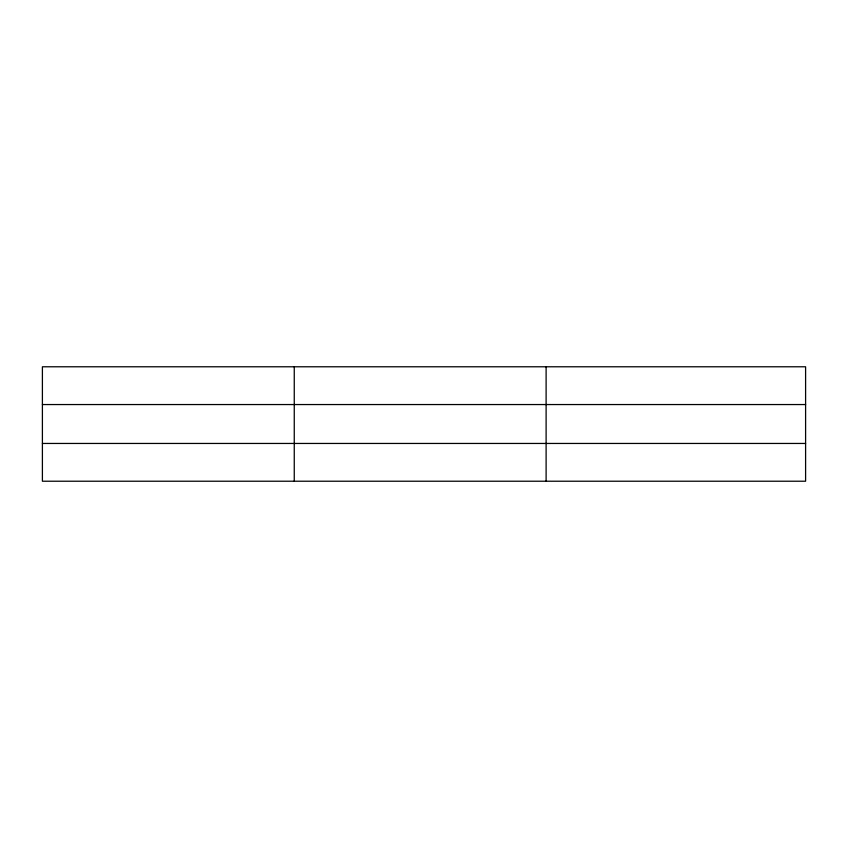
<?xml version="1.0" encoding="UTF-8"?>
<svg xmlns="http://www.w3.org/2000/svg" width="848" height="848" viewBox="0 0 848 848"><rect width="100%" height="100%" fill="white"/><g stroke="black" fill="none" stroke-linecap="round" stroke-linejoin="round"><path stroke-width="1.27" d="M294.256 366.781L294.256 481.219M546.112 366.781L546.112 481.219M805.6 404.549L805.6 366.781L42.4 366.781L42.4 481.219L805.6 481.219L805.6 404.549L42.4 404.549M42.4 443.451L805.6 443.451"/></g></svg>
